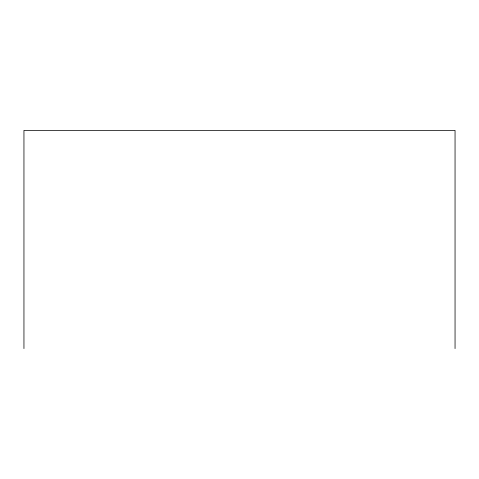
<?xml version="1.0" encoding="UTF-8"?>
<svg xmlns="http://www.w3.org/2000/svg" width="479" height="479" viewBox="0 0 479 479"><rect width="100%" height="100%" fill="white"/><g stroke="black" fill="none" stroke-linecap="round" stroke-linejoin="round"><path stroke-width="0.72" d="M455.05 348.592L455.05 130.408L23.95 130.408L23.95 348.592"/></g></svg>
